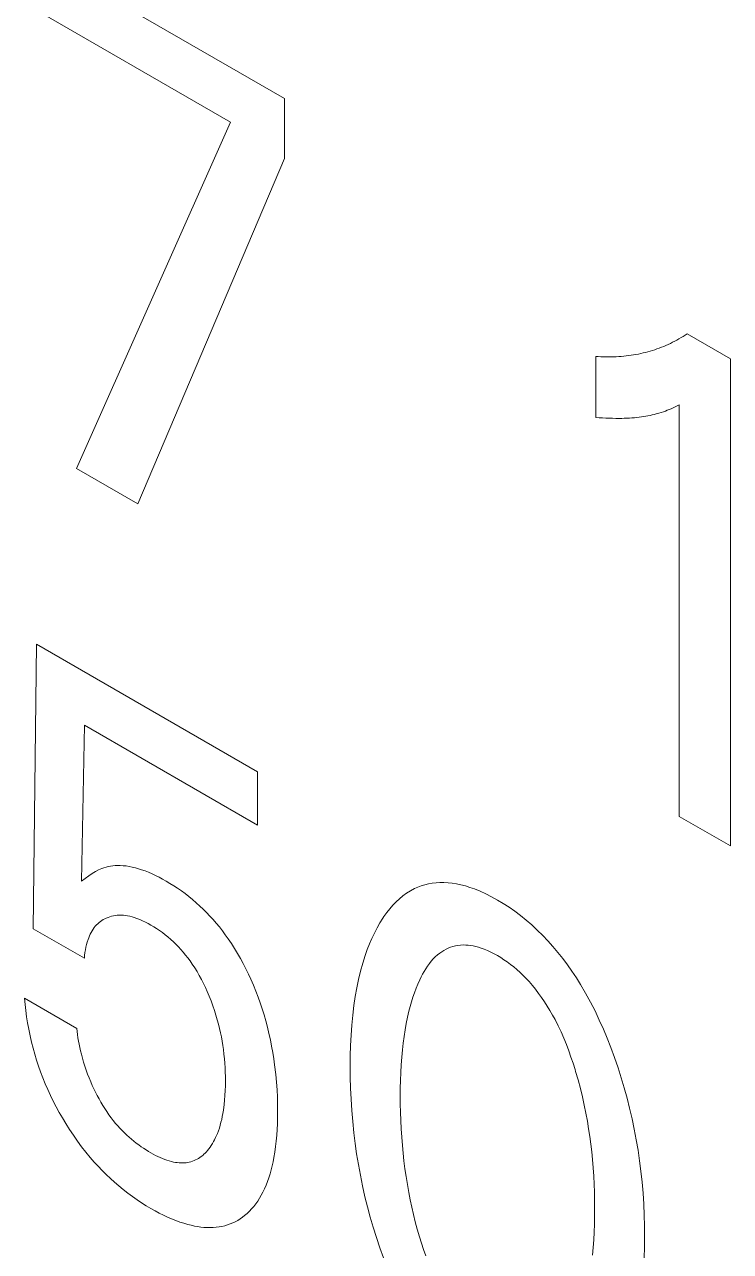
# Model space of a CAD drawing. Header units: inches. Extents: x 67578 to 72421, y -34894 to -31675.
# Drawn here: x 69298.373 to 69301.18, y -33424.492 to -33419.612 of the extents above; entities that cross this region are included whole.
import ezdxf

# ---------------------------------------------------------------- set-up
doc = ezdxf.new("R2010")
doc.units = ezdxf.units.IN
doc.header["$MEASUREMENT"] = 0

# ---------------------------------------------------------------- blocks, each defined once
blk = doc.blocks.new('ET200S')
at = {"lineweight": 0}
for p, q in [((101.3009, -45.0572), (101.9497, -45.4317)), ((101.815, -45.4912), (101.3009, -45.1943)), ((101.9497, -45.4317), (101.9497, -45.5819)), ((101.4301, -46.3565), (101.815, -45.4912)), ((101.9497, -45.5819), (101.5837, -46.4452)), ((102.9564, -46.0199), (103.0646, -46.0824)), ((102.7277, -46.229), (102.7277, -46.0762)), ((103.0646, -46.0824), (103.0646, -47.3002)), ((102.9367, -47.2264), (102.9367, -46.1978)), ((101.5837, -46.4452), (101.4301, -46.3565)), ((101.3218, -47.507), (101.33, -46.7956)), ((101.33, -46.7956), (101.8827, -47.1147)), ((101.4497, -46.9984), (101.4423, -47.3881)), ((101.8827, -47.2483), (101.4497, -46.9984)), ((101.8827, -47.1147), (101.8827, -47.2483)), ((103.0646, -47.3002), (102.9367, -47.2264)), ((101.4497, -47.5808), (101.3218, -47.507)), ((101.3002, -47.6811), (101.4308, -47.7565))]:
    blk.add_line(p, q, dxfattribs=at)
for points in [[(102.9564, -46.0199), (102.9513, -46.0232), (102.9462, -46.0264), (102.941, -46.0295), (102.9358, -46.0326), (102.9305, -46.0355), (102.9252, -46.0384), (102.9198, -46.0411), (102.9144, -46.0438), (102.9089, -46.0463), (102.9034, -46.0488), (102.8978, -46.0512), (102.8921, -46.0534), (102.8864, -46.0556), (102.8809, -46.0576), (102.8752, -46.0596), (102.8695, -46.0614), (102.8638, -46.0631), (102.858, -46.0648), (102.8522, -46.0663), (102.8463, -46.0678), (102.8404, -46.0691), (102.8345, -46.0704), (102.8285, -46.0715), (102.8224, -46.0726), (102.8163, -46.0735), (102.8102, -46.0744), (102.8041, -46.0751), (102.7979, -46.0758), (102.7917, -46.0763), (102.7855, -46.0768), (102.7792, -46.0771), (102.7729, -46.0774), (102.7666, -46.0775), (102.7602, -46.0776), (102.7537, -46.0775), (102.7473, -46.0773), (102.7408, -46.0771), (102.7343, -46.0767), (102.7277, -46.0762)], [(102.7277, -46.229), (102.7361, -46.2296), (102.7446, -46.2301), (102.753, -46.2305), (102.7614, -46.2309), (102.7697, -46.2311), (102.778, -46.2313), (102.7863, -46.2313), (102.7927, -46.2312), (102.7991, -46.2311), (102.8055, -46.2309), (102.8119, -46.2306), (102.8182, -46.2302), (102.8244, -46.2297), (102.8306, -46.2291), (102.8368, -46.2284), (102.8423, -46.2276), (102.8477, -46.2268), (102.853, -46.226), (102.8584, -46.225), (102.8636, -46.2239), (102.8689, -46.2227), (102.8741, -46.2215), (102.8792, -46.2201), (102.8852, -46.2184), (102.8912, -46.2166), (102.897, -46.2146), (102.9019, -46.2129), (102.9067, -46.211), (102.9115, -46.2091), (102.9162, -46.2072), (102.9231, -46.2041), (102.93, -46.201), (102.9367, -46.1978)], [(101.9281, -47.8717), (101.9253, -47.8477), (101.9231, -47.8322), (101.9206, -47.8166), (101.9178, -47.8009), (101.9146, -47.7851), (101.9111, -47.7693), (101.9072, -47.7533), (101.903, -47.7373), (101.8987, -47.7225), (101.8941, -47.7076), (101.8892, -47.6928), (101.8839, -47.6779), (101.8782, -47.6631), (101.8722, -47.6483), (101.8658, -47.6335), (101.8597, -47.6204), (101.8534, -47.6074), (101.8468, -47.5944), (101.8398, -47.5817), (101.8326, -47.569), (101.8251, -47.5566), (101.8173, -47.5443), (101.8092, -47.5324), (101.802, -47.5223), (101.7946, -47.5125), (101.7871, -47.5028), (101.7793, -47.4935), (101.7714, -47.4843), (101.7634, -47.4754), (101.7552, -47.4669), (101.747, -47.4585), (101.7386, -47.4505), (101.7294, -47.4422), (101.7202, -47.4343), (101.7109, -47.4267), (101.7015, -47.4194), (101.6921, -47.4125), (101.6826, -47.4059), (101.6731, -47.3996), (101.6635, -47.3937), (101.654, -47.388), (101.6452, -47.383), (101.6364, -47.3784), (101.6276, -47.3739), (101.6189, -47.3698), (101.6101, -47.3661), (101.6015, -47.3626), (101.5928, -47.3595), (101.5849, -47.357), (101.5771, -47.3548), (101.5693, -47.3529), (101.5616, -47.3514), (101.554, -47.3503), (101.5465, -47.3495), (101.5392, -47.3491), (101.533, -47.3491), (101.5269, -47.3493), (101.521, -47.3498), (101.5151, -47.3507), (101.5094, -47.3517), (101.5038, -47.3531), (101.4983, -47.3548), (101.493, -47.3567), (101.4851, -47.3601), (101.4774, -47.3641), (101.4689, -47.3691), (101.4605, -47.3746), (101.4513, -47.3812), (101.4423, -47.3881)], [(102.8492, -48.3296), (102.8499, -48.3032), (102.8501, -48.2765), (102.8499, -48.2499), (102.8491, -48.223), (102.8479, -48.1959), (102.8461, -48.1685), (102.8437, -48.1408), (102.8407, -48.1129), (102.8375, -48.0871), (102.8337, -48.0611), (102.8293, -48.0349), (102.8243, -48.0086), (102.8187, -47.9821), (102.8126, -47.9554), (102.8062, -47.9304), (102.7993, -47.9052), (102.7917, -47.88), (102.7836, -47.8547), (102.7749, -47.8294), (102.7656, -47.8041), (102.7566, -47.7811), (102.747, -47.7582), (102.7368, -47.7354), (102.7261, -47.7128), (102.7147, -47.6904), (102.7026, -47.6683), (102.6899, -47.6466), (102.6794, -47.6298), (102.6684, -47.6133), (102.6571, -47.5972), (102.6454, -47.5815), (102.6333, -47.5663), (102.621, -47.5515), (102.6083, -47.5373), (102.5954, -47.5237), (102.5818, -47.5104), (102.568, -47.4977), (102.554, -47.4856), (102.5398, -47.4743), (102.5255, -47.4636), (102.5111, -47.4536), (102.4966, -47.4443), (102.4821, -47.4356), (102.4676, -47.4275), (102.4532, -47.4202), (102.4388, -47.4136), (102.4246, -47.4078), (102.4133, -47.4037), (102.402, -47.4002), (102.3909, -47.3972), (102.3799, -47.3949), (102.3691, -47.3931), (102.3588, -47.392), (102.3486, -47.3914), (102.3386, -47.3915), (102.3287, -47.3921), (102.3191, -47.3932), (102.3097, -47.3949), (102.3006, -47.3971), (102.2917, -47.3998), (102.283, -47.4031), (102.2746, -47.4068), (102.2646, -47.4121), (102.255, -47.4182), (102.2458, -47.4249), (102.2371, -47.4322), (102.2287, -47.4401), (102.2206, -47.4486), (102.213, -47.4575), (102.2056, -47.4669), (102.1986, -47.4768), (102.1961, -47.4805)], [(101.4497, -47.5808), (101.4504, -47.5737), (101.4512, -47.5668), (101.4523, -47.5599), (101.4536, -47.5533), (101.4551, -47.5468), (101.4568, -47.5405), (101.4588, -47.5344), (101.4605, -47.5296), (101.4624, -47.525), (101.4645, -47.5205), (101.4667, -47.5162), (101.469, -47.5121), (101.4716, -47.5082), (101.4742, -47.5044), (101.4771, -47.5009), (101.48, -47.4977), (101.4831, -47.4946), (101.4864, -47.4917), (101.4897, -47.4891), (101.4933, -47.4866), (101.4969, -47.4844), (101.5006, -47.4823), (101.5045, -47.4805), (101.5088, -47.4787), (101.5132, -47.4772), (101.5178, -47.4759), (101.5224, -47.4748), (101.5272, -47.474), (101.5321, -47.4735), (101.5371, -47.4732), (101.5421, -47.4733), (101.5473, -47.4736), (101.5526, -47.4742), (101.5579, -47.475), (101.5633, -47.4761), (101.5688, -47.4775), (101.5743, -47.4791), (101.5811, -47.4814), (101.5881, -47.4841), (101.5951, -47.4872), (101.6021, -47.4905), (101.6091, -47.4941), (101.6161, -47.4981), (101.6233, -47.5023), (101.6304, -47.5068), (101.6375, -47.5116), (101.6446, -47.5167), (101.6516, -47.5221), (101.6586, -47.5277), (101.6655, -47.5337), (101.6724, -47.54), (101.6786, -47.5461), (101.6848, -47.5525), (101.6909, -47.5591), (101.6969, -47.566), (101.7027, -47.573), (101.7084, -47.5803), (101.7139, -47.5878), (101.7193, -47.5954), (101.7254, -47.6048), (101.7313, -47.6144), (101.7369, -47.6241), (101.7423, -47.634), (101.7474, -47.6441), (101.7522, -47.6542), (101.7569, -47.6644), (101.7618, -47.6761), (101.7665, -47.6878), (101.7708, -47.6996), (101.7749, -47.7113), (101.7786, -47.7231), (101.782, -47.7348), (101.7849, -47.7456), (101.7876, -47.7563), (101.7899, -47.767), (101.7921, -47.7777), (101.794, -47.7882), (101.7957, -47.7987), (101.7971, -47.8092), (101.7985, -47.8207), (101.7997, -47.8321), (101.8006, -47.8434), (101.8013, -47.8546), (101.8018, -47.8657), (101.8021, -47.8767), (101.8022, -47.8876), (101.8021, -47.8998), (101.8017, -47.9118), (101.8011, -47.9237), (101.8002, -47.9354), (101.7991, -47.9468)], [(102.1961, -47.4805), (102.1886, -47.4925), (102.1814, -47.505), (102.1747, -47.5179), (102.1683, -47.5313), (102.1624, -47.5451), (102.1568, -47.5593), (102.1517, -47.5739), (102.1455, -47.5934), (102.1399, -47.6135), (102.1349, -47.6341), (102.1306, -47.6552), (102.1267, -47.6768), (102.1235, -47.6988), (102.1205, -47.7233), (102.1181, -47.7482), (102.1163, -47.7735), (102.1151, -47.7992), (102.1143, -47.8252), (102.1141, -47.8515), (102.1143, -47.8785), (102.115, -47.9058), (102.1162, -47.9334), (102.118, -47.9612), (102.1204, -47.9893), (102.1233, -48.0177), (102.1265, -48.0438), (102.1303, -48.0702), (102.1346, -48.0967), (102.1395, -48.1234), (102.145, -48.1502), (102.151, -48.1772), (102.1573, -48.2025), (102.1641, -48.2279), (102.1715, -48.2534), (102.1795, -48.2789), (102.1881, -48.3045), (102.1973, -48.3301)], [(102.2873, -48.277), (102.2819, -48.2583), (102.2769, -48.2398), (102.2723, -48.2212), (102.268, -48.2028), (102.2641, -48.1845), (102.2606, -48.1662), (102.257, -48.1464), (102.2539, -48.1267), (102.2511, -48.1071), (102.2486, -48.0876), (102.2464, -48.0683), (102.2446, -48.0491), (102.2429, -48.0281), (102.2415, -48.0072), (102.2405, -47.9866), (102.2398, -47.966), (102.2394, -47.9457), (102.2392, -47.9255), (102.2394, -47.9058), (102.2398, -47.8862), (102.2405, -47.8668), (102.2416, -47.8476), (102.2429, -47.8286), (102.2446, -47.8099), (102.2465, -47.7931), (102.2487, -47.7766), (102.2512, -47.7603), (102.2541, -47.7443), (102.2573, -47.7285), (102.2609, -47.7131), (102.264, -47.7012), (102.2673, -47.6896), (102.2709, -47.6782), (102.2747, -47.667), (102.2788, -47.6561), (102.2832, -47.6454), (102.2879, -47.6351), (102.2915, -47.6278), (102.2952, -47.6207), (102.2992, -47.6137), (102.3033, -47.607), (102.3076, -47.6006), (102.3121, -47.5943), (102.3168, -47.5884), (102.3217, -47.5828), (102.3269, -47.5775), (102.3324, -47.5726), (102.3381, -47.5681), (102.3431, -47.5645), (102.3483, -47.5613), (102.3537, -47.5584), (102.3592, -47.5558), (102.365, -47.5535), (102.3709, -47.5516), (102.377, -47.5501), (102.3832, -47.5489), (102.3896, -47.5481), (102.3961, -47.5478), (102.4028, -47.5479), (102.409, -47.5483), (102.4153, -47.5491), (102.4217, -47.5502), (102.4282, -47.5517), (102.4348, -47.5535), (102.4414, -47.5556), (102.4494, -47.5586), (102.4575, -47.5619), (102.4657, -47.5657), (102.4739, -47.5699), (102.4821, -47.5744), (102.4903, -47.5794), (102.4985, -47.5846), (102.5067, -47.5903), (102.5148, -47.5963), (102.5228, -47.6026), (102.5308, -47.6093), (102.5386, -47.6163), (102.5464, -47.6237), (102.554, -47.6314), (102.5614, -47.6394), (102.5696, -47.6488), (102.5775, -47.6586), (102.5852, -47.6687), (102.5927, -47.6791), (102.5999, -47.6897), (102.6068, -47.7006), (102.6135, -47.7117), (102.62, -47.723), (102.6261, -47.7344), (102.6339, -47.7497), (102.6412, -47.7652), (102.648, -47.7807), (102.6544, -47.7964), (102.6604, -47.8121), (102.666, -47.8278), (102.6713, -47.8436), (102.6763, -47.8593), (102.6777, -47.8641)], [(101.3002, -47.6811), (101.3015, -47.6962), (101.3032, -47.7116), (101.3053, -47.7271), (101.3078, -47.7428), (101.3106, -47.7586), (101.3139, -47.7746), (101.3176, -47.7907), (101.3214, -47.8055), (101.3255, -47.8204), (101.3301, -47.8353), (101.3349, -47.8503), (101.3402, -47.8652), (101.3459, -47.8801), (101.3519, -47.895), (101.3582, -47.9094), (101.3648, -47.9238), (101.3718, -47.9381), (101.3792, -47.9523), (101.3868, -47.9663), (101.3948, -47.9802), (101.403, -47.9939), (101.4125, -48.0089), (101.4223, -48.0236), (101.4324, -48.038), (101.4429, -48.0521), (101.4536, -48.0658), (101.4646, -48.0791), (101.4743, -48.0903), (101.4842, -48.1011), (101.4942, -48.1116), (101.5044, -48.1217), (101.5147, -48.1315), (101.5251, -48.1409), (101.5356, -48.1499), (101.547, -48.1592), (101.5584, -48.1681), (101.5699, -48.1765), (101.5814, -48.1846), (101.5929, -48.1922), (101.6045, -48.1995), (101.6161, -48.2064), (101.6265, -48.2122), (101.6368, -48.2178), (101.6472, -48.223), (101.6575, -48.2279), (101.6677, -48.2324), (101.678, -48.2365), (101.6881, -48.2403), (101.6983, -48.2436), (101.7083, -48.2466), (101.7165, -48.2486), (101.7246, -48.2504), (101.7327, -48.2518), (101.7407, -48.2529), (101.7486, -48.2537), (101.7564, -48.2542), (101.7641, -48.2543), (101.7716, -48.2541), (101.779, -48.2535), (101.7863, -48.2525), (101.7935, -48.2512), (101.8004, -48.2496), (101.8073, -48.2476), (101.8139, -48.2452), (101.8204, -48.2425), (101.8267, -48.2395), (101.8329, -48.2362), (101.8389, -48.2325), (101.8446, -48.2286), (101.8502, -48.2243), (101.8563, -48.2192), (101.8621, -48.2136), (101.8677, -48.2077), (101.8731, -48.2015), (101.8782, -48.195), (101.883, -48.1881), (101.8876, -48.1809), (101.892, -48.1735), (101.8961, -48.1657), (101.9002, -48.1572), (101.904, -48.1483), (101.9076, -48.1391), (101.9109, -48.1297), (101.9139, -48.1201), (101.9167, -48.1102), (101.9192, -48.1), (101.9215, -48.0897), (101.9236, -48.0792), (101.9258, -48.0657), (101.9278, -48.0519), (101.9293, -48.0379), (101.9306, -48.0236), (101.9315, -48.0092), (101.9322, -47.9945), (101.9326, -47.9797), (101.9328, -47.9647), (101.9326, -47.9465), (101.9321, -47.9281), (101.9312, -47.9095), (101.9299, -47.8907), (101.9281, -47.8717)], [(101.7991, -47.9468), (101.7972, -47.9609), (101.796, -47.9687), (101.7945, -47.9763), (101.7929, -47.9838), (101.7912, -47.9911), (101.7893, -47.9983), (101.7871, -48.0054), (101.7848, -48.0122), (101.7823, -48.0189), (101.7801, -48.0242), (101.7778, -48.0294), (101.7753, -48.0345), (101.7727, -48.0394), (101.7699, -48.0441), (101.767, -48.0487), (101.764, -48.0531), (101.7608, -48.0574), (101.7575, -48.0614), (101.7546, -48.0647), (101.7516, -48.0679), (101.7486, -48.0709), (101.7454, -48.0737), (101.742, -48.0764), (101.7386, -48.0789), (101.7351, -48.0812), (101.7315, -48.0833), (101.7277, -48.0852), (101.7238, -48.0869), (101.7199, -48.0884), (101.716, -48.0896), (101.712, -48.0906), (101.708, -48.0914), (101.7038, -48.092), (101.6996, -48.0924), (101.6952, -48.0925), (101.6909, -48.0925), (101.6864, -48.0923), (101.6819, -48.0919), (101.6773, -48.0912), (101.6727, -48.0904), (101.6673, -48.0892), (101.6617, -48.0877), (101.6562, -48.086), (101.6505, -48.084), (101.6449, -48.0817), (101.6392, -48.0793), (101.6335, -48.0766), (101.6277, -48.0738), (101.6219, -48.0707), (101.6161, -48.0675), (101.61, -48.0639), (101.6038, -48.0601), (101.5977, -48.0561), (101.5916, -48.052), (101.5855, -48.0476), (101.5794, -48.0431), (101.5733, -48.0384), (101.5673, -48.0334), (101.5614, -48.0283), (101.5555, -48.023), (101.5498, -48.0176), (101.5441, -48.0119), (101.5385, -48.006), (101.533, -47.9999), (101.5276, -47.9937), (101.5219, -47.9867), (101.5163, -47.9795), (101.5109, -47.9721), (101.5057, -47.9644), (101.5006, -47.9567), (101.4957, -47.9487), (101.4909, -47.9407), (101.4863, -47.9325), (101.4819, -47.9242), (101.4776, -47.9157), (101.4735, -47.9072), (101.4696, -47.8987), (101.4658, -47.89), (101.4617, -47.8802), (101.4579, -47.8703), (101.4543, -47.8604), (101.4509, -47.8505), (101.4478, -47.8407), (101.4449, -47.8309), (101.4423, -47.8211), (101.4402, -47.8127), (101.4382, -47.8043), (101.4365, -47.796), (101.435, -47.7878), (101.4336, -47.7798), (101.4325, -47.7719), (101.4315, -47.7641), (101.4308, -47.7565)], [(102.6777, -47.8641), (102.6838, -47.8852), (102.6894, -47.9062), (102.6945, -47.9271), (102.6991, -47.9479), (102.7033, -47.9685), (102.7069, -47.9881), (102.7101, -48.0076), (102.713, -48.0269), (102.7155, -48.0461), (102.7177, -48.0652), (102.7196, -48.0841), (102.7213, -48.1048), (102.7227, -48.1254), (102.7237, -48.1458), (102.7244, -48.166), (102.7248, -48.186), (102.725, -48.206), (102.7249, -48.226), (102.7244, -48.2459), (102.7237, -48.2655), (102.7227, -48.285), (102.7213, -48.3043), (102.7196, -48.3233)], [(102.3031, -48.3252), (102.2974, -48.3091), (102.2922, -48.2931), (102.2873, -48.277)]]:
    blk.add_lwpolyline(points, dxfattribs=at)

msp = doc.modelspace()

# ---------------------------------------------------------------- block references
at = {"xscale": 1.59100124616462, "yscale": 1.59100124616462, "zscale": 1.59100124616462}
msp.add_blockref('ET200S', (69137.2041, -33347.6241), dxfattribs=at)

doc.saveas('drawing.dxf')
